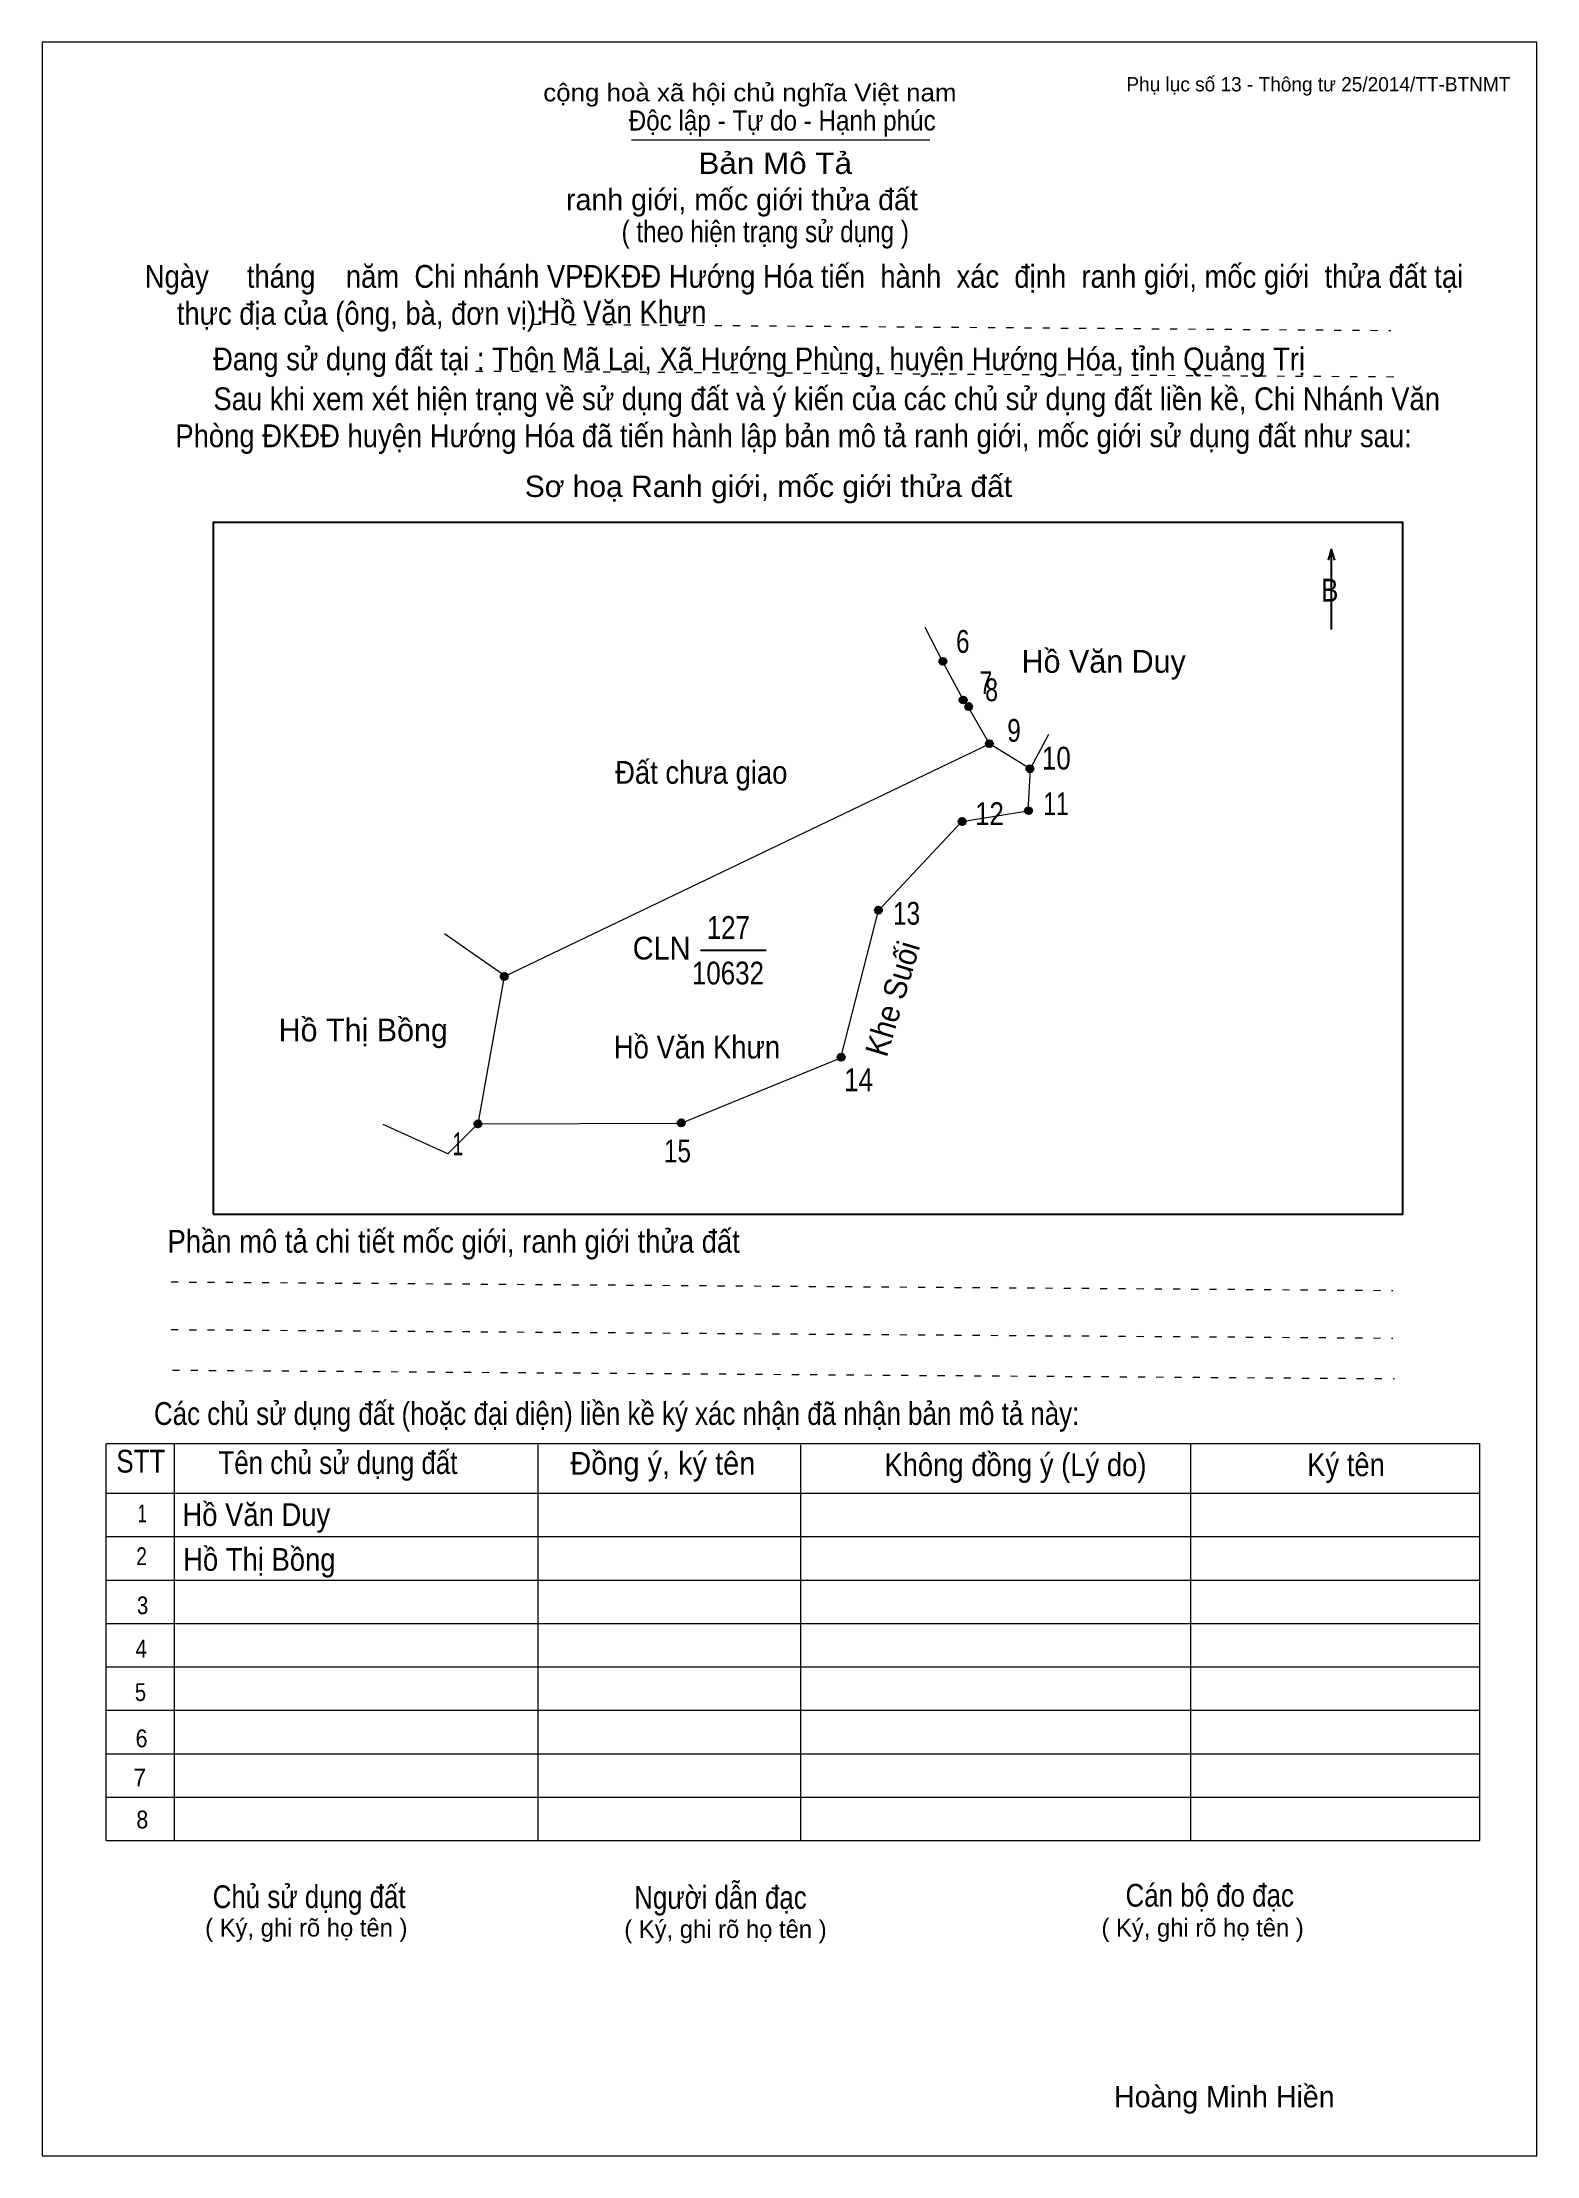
# Model space of a CAD drawing. Header units: centimetres. Extents: x 0 to 21, y 0 to 29.7.
import ezdxf
from ezdxf.enums import TextEntityAlignment as Align

# ---------------------------------------------------------------- set-up
doc = ezdxf.new("R2010")
doc.units = ezdxf.units.CM
doc.header["$LTSCALE"] = 0.13
doc.linetypes.add('DOTTED', pattern=[1.5, 0.3, -1.2])
for name, color, linetype, lineweight in [('1', 7, 'Continuous', 13), ('32', 7, 'Continuous', 25), ('33', 7, 'Continuous', 25), ('6', 7, 'Continuous', 13), ('62', 7, 'Continuous', 13)]:
    doc.layers.add(name, color=color, linetype=linetype, lineweight=lineweight)
for name, color, linetype in [('2', 7, 'Continuous'), ('34', 7, 'Continuous'), ('63', 7, 'Continuous')]:
    doc.layers.add(name, color=color, linetype=linetype)

msp = doc.modelspace()

# ---------------------------------------------------------------- hatches: boundary and pattern name
at = {"layer": '32'}
for points in [[(12.7059, 21, 1), (12.6059, 21, 1)], [(12.9904, 20.4577, 1), (12.8904, 20.4577, 1)], [(13.0678, 20.3654, 1), (12.9678, 20.3654, 1)], [(13.3582, 19.8439, 1), (13.2582, 19.8439, 1)], [(13.9282, 19.4911, 1), (13.8282, 19.4911, 1)], [(12.9765, 18.7492, 1), (12.8765, 18.7492, 1)], [(13.9074, 18.9018, 1), (13.8074, 18.9018, 1)], [(11.7996, 17.5034, 1), (11.6996, 17.5034, 1)], [(6.5417, 16.5715, 1), (6.4417, 16.5715, 1)], [(11.276, 15.4367, 1), (11.176, 15.4367, 1)], [(9.0289, 14.5144, 1), (8.9289, 14.5144, 1)], [(6.1718, 14.5, 1), (6.0718, 14.5, 1)]]:
    msp.add_hatch(color=256, dxfattribs=at).paths.add_polyline_path(points)

# ---------------------------------------------------------------- linework, layer by layer
at = {"layer": '1'}
msp.add_lwpolyline([(21, 0), (21, 29.7), (0, 29.7), (0, 0)], close=True, dxfattribs=at)
at = {"layer": '32'}
for centre in [(12.6559, 21), (12.9404, 20.4577), (13.0178, 20.3654), (13.3082, 19.8439), (13.8782, 19.4911), (12.9265, 18.7492), (13.8574, 18.9018), (11.7496, 17.5034), (6.4917, 16.5715), (11.226, 15.4367), (8.9789, 14.5144), (6.1218, 14.5)]:
    msp.add_circle(centre, 0.05, dxfattribs=at)
at = {"layer": '33'}
msp.add_line((9.25, 16.94), (10.17, 16.94), dxfattribs=at)
at = {"layer": '6'}
for p, q in [((14.14, 19.97), (13.88, 19.49)), ((6.49, 16.57), (13.31, 19.84)), ((13.88, 19.49), (13.85, 18.9)), ((12.92, 18.75), (13.85, 18.9)), ((6.46, 16.61), (5.65, 17.17)), ((6.49, 16.57), (6.12, 14.5))]:
    msp.add_line(p, q, dxfattribs=at)
for points in [[(12.4, 21.48), (12.65, 21), (12.94, 20.46)], [(13.88, 19.49), (13.31, 19.84), (13.01, 20.36), (12.94, 20.46)], [(6.12, 14.5), (8.98, 14.51), (11.22, 15.43), (11.75, 17.5), (12.92, 18.75)], [(6.12, 14.5), (5.7, 14.08), (4.79, 14.49)]]:
    msp.add_lwpolyline(points, dxfattribs=at)
at = {"layer": '62'}
for p, q in [((8.28, 28.33), (12.47, 28.33)), ((0.9, 10.01), (20.2, 10.01)), ((0.9, 4.43), (0.9, 10.01)), ((1.86, 4.43), (1.86, 10.01)), ((6.97, 4.43), (6.97, 9.99)), ((10.66, 4.43), (10.66, 9.99)), ((16.14, 4.43), (16.14, 10.01)), ((20.2, 4.43), (20.2, 10.01)), ((0.9, 9.31), (20.2, 9.31)), ((0.9, 8.7), (20.2, 8.7)), ((0.9, 8.09), (20.2, 8.09)), ((0.9, 7.48), (20.2, 7.48)), ((0.9, 6.87), (20.2, 6.87)), ((0.9, 6.26), (20.2, 6.26)), ((0.9, 5.65), (20.2, 5.65)), ((0.9, 5.04), (20.2, 5.04)), ((0.9, 4.43), (20.2, 4.43))]:
    msp.add_line(p, q, dxfattribs=at)
at = {"layer": '62', "linetype": 'DOTTED'}
for p, q in [((6.89, 25.74), (18.95, 25.65)), ((6.09, 25.08), (19.04, 25)), ((1.81, 12.28), (18.98, 12.16)), ((1.81, 11.61), (18.98, 11.49)), ((1.83, 11.04), (19, 10.92))]:
    msp.add_line(p, q, dxfattribs=at)
at = {"layer": '62', "lineweight": 25}
for p, q in [((18.11, 22.58), (18.11, 21.45)), ((18.11, 22.57), (18.07, 22.42)), ((18.11, 22.57), (18.16, 22.42))]:
    msp.add_line(p, q, dxfattribs=at)
msp.add_lwpolyline([(2.4, 13.23), (19.12, 13.23), (19.12, 22.95), (2.4, 22.95)], close=True, dxfattribs=at)

# ---------------------------------------------------------------- texts
at = {"layer": '2', "width": 0.9}
for s, p in [('Đất chưa giao', (9.26, 19.28)), ('Hồ Văn Khưn', (9.2, 15.42))]:
    msp.add_text(s, height=0.3202, dxfattribs=at).set_placement(p, align=Align.CENTER)
at = {"layer": '2', "width": 0.95}
msp.add_text('Khe Suối', height=0.3202, rotation=73.301, dxfattribs=at).set_placement((12.1022, 16.214), align=Align.CENTER)
at = {"layer": '32'}
for s, width, p in [('6', 0.8, (12.935, 21.12)), ('7', 0.75, (13.26, 20.54)), ('8', 0.75, (13.34, 20.44)), ('9', 0.8, (13.655, 19.87)), ('10', 0.85, (14.25, 19.48)), ('12', 0.85, (13.31, 18.7)), ('11', 0.75, (14.245, 18.84)), ('13', 0.8, (12.145, 17.3)), ('14', 0.85, (11.47, 14.96)), ('1', 0.65, (5.84, 14.06)), ('15', 0.8, (8.925, 13.96))]:
    msp.add_text(s, height=0.32, dxfattribs=dict(at, width=width)).set_placement(p, align=Align.CENTER)
at = {"layer": '33'}
for s, p in [('Hồ Văn Duy', (14.915, 20.84)), ('Hồ Thị Bồng', (4.51, 15.66))]:
    msp.add_text(s, height=0.32, dxfattribs=at).set_placement(p, align=Align.CENTER)
at = {"layer": '33', "width": 0.85}
for s, p in [('127', (9.64, 17.1)), ('10632', (9.635, 16.46))]:
    msp.add_text(s, height=0.32, dxfattribs=at).set_placement(p, align=Align.CENTER)
at = {"layer": '33', "width": 0.95}
msp.add_text('CLN', height=0.32, dxfattribs=at).set_placement((9.11, 16.81), align=Align.RIGHT)
at = {"layer": '34', "width": 0.9}
for s, p in [('Hồ Văn Khưn', (7, 25.75)), ('Hồ Văn Duy', (1.97, 8.85)), ('Hồ Thị Bồng', (1.98, 8.22))]:
    msp.add_text(s, height=0.32, dxfattribs=at).set_placement(p)
at = {"layer": '62'}
for s, height, width, p in [('cộng hoà xã hội chủ nghĩa Việt nam', 0.2474, 1.1, (7.04, 28.87)), ('Độc lập - Tự do - Hạnh phúc', 0.2828, 0.9, (8.24, 28.46)), ('Bản Mô Tả', 0.3, 1.1, (9.22, 27.85)), ('( theo hiện trạng sử dụng )', 0.3, 0.85, (8.14, 26.89)), ('Ngày     tháng    năm  Chi nhánh VPĐKĐĐ Hướng Hóa tiến  hành  xác  định  ranh giới, mốc giới  thửa đất tại ', 0.32, 0.9, (1.44, 26.25)), ('thực địa của (ông, bà, đơn vị): ', 0.32, 0.9, (1.89, 25.73)), ('Đang sử dụng đất tại : Thôn Mã Lai, Xã Hướng Phùng, huyện Hướng Hóa, tỉnh Quảng Trị', 0.32, 0.9, (2.4, 25.09)), ('     Sau khi xem xét hiện trạng về sử dụng đất và ý kiến của các chủ sử dụng đất liền kề, Chi Nhánh Văn ', 0.32, 0.9, (1.87, 24.53)), ('Phòng ĐKĐĐ huyện Hướng Hóa đã tiến hành lập bản mô tả ranh giới, mốc giới sử dụng đất như sau:', 0.32, 0.9, (1.87, 24.01)), ('Sơ hoạ Ranh giới, mốc giới thửa đất', 0.3, 1.05, (6.78, 23.31)), ('B', 0.32, 0.85, (17.97, 21.84)), ('Phần mô tả chi tiết mốc giới, ranh giới thửa đất ', 0.32, 0.9, (1.76, 12.69)), ('Các chủ sử dụng đất (hoặc đại diện) liền kề ký xác nhận đã nhận bản mô tả này:', 0.32, 0.85, (1.57, 10.27))]:
    msp.add_text(s, height=height, dxfattribs=dict(at, width=width)).set_placement(p)
msp.add_text('ranh giới, mốc giới thửa đất', height=0.3, dxfattribs=at).set_placement((7.36, 27.34))
for s, height, width, p in [('STT', 0.32, 0.85, (1.385, 9.6)), ('Tên chủ sử dụng đất', 0.32, 0.85, (4.155, 9.58)), ('Đồng ý, ký tên', 0.32, 0.95, (8.72, 9.57)), ('Không đồng ý (Lý do)', 0.32, 0.9, (13.675, 9.55)), ('Ký tên', 0.32, 0.9, (18.32, 9.55)), ('1', 0.25, 0.7, (1.405, 8.9)), ('2', 0.25, 0.8, (1.395, 8.3)), ('3', 0.25, 0.85, (1.41, 7.61)), ('4', 0.25, 0.85, (1.39, 7)), ('5', 0.25, 0.85, (1.38, 6.39)), ('6', 0.25, 0.9, (1.395, 5.74)), ('7', 0.25, 0.95, (1.37, 5.19)), ('8', 0.25, 0.9, (1.405, 4.6)), ('Người dẫn đạc', 0.32, 0.85, (9.53, 3.47)), ('Chủ sử dụng đất', 0.32, 0.85, (3.75, 3.48)), ('Cán bộ đo đạc', 0.32, 0.85, (16.405, 3.5))]:
    msp.add_text(s, height=height, dxfattribs=dict(at, width=width)).set_placement(p, align=Align.CENTER)
for p in [(3.71, 3.08), (9.6, 3.06), (16.305, 3.08)]:
    msp.add_text('( Ký, ghi rõ họ tên )', height=0.25, dxfattribs=at).set_placement(p, align=Align.CENTER)
at = {"layer": '63'}
msp.add_text('Phụ lục số 13 - Thông tư 25/2014/TT-BTNMT', height=0.2, dxfattribs=at).set_placement((20.63, 29.01), align=Align.RIGHT)
msp.add_text('Hoàng Minh Hiền', height=0.3, dxfattribs=at).set_placement((16.61, 0.68), align=Align.CENTER)

doc.saveas('drawing.dxf')
